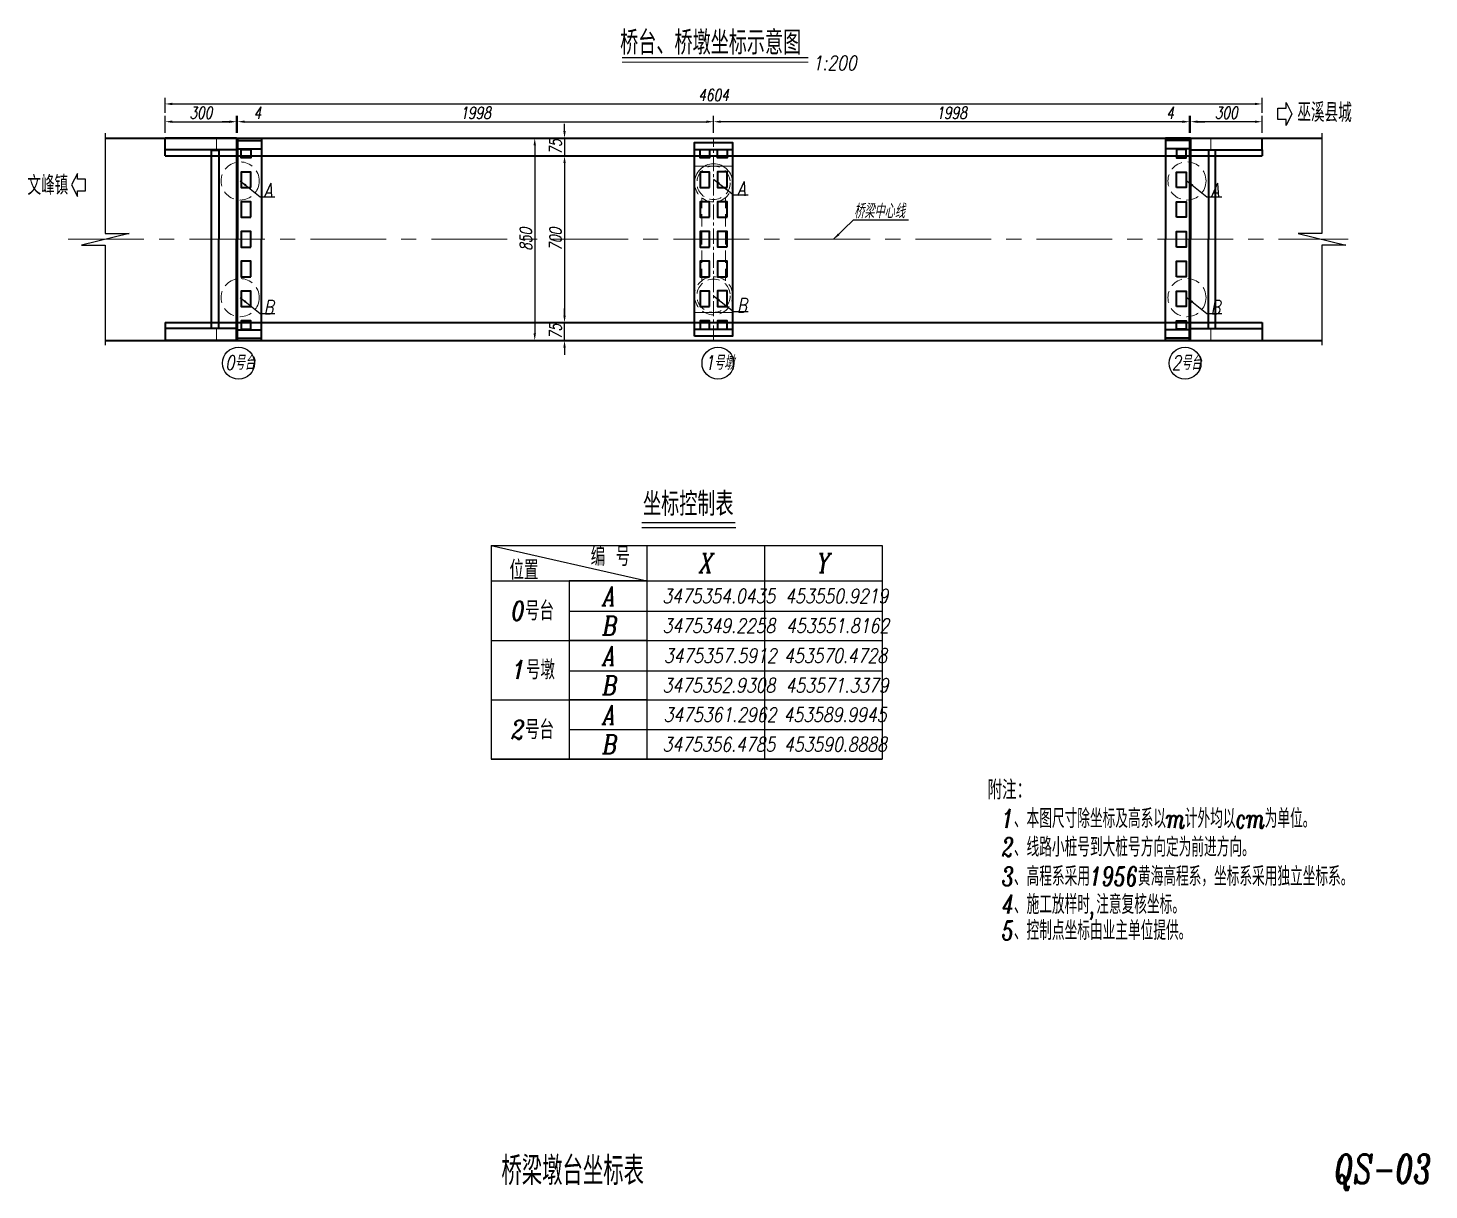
# Model space of a CAD drawing. Header units: millimetres. Extents: x -513 to 23624, y -721 to 12066.
# Drawn here: x 2134.1 to 2428.1, y -721.2 to -477.3 of the extents above; entities that cross this region are included whole.
import ezdxf
from ezdxf.enums import TextEntityAlignment as Align

# ---------------------------------------------------------------- set-up
doc = ezdxf.new("R2010")
doc.units = ezdxf.units.MM
doc.linetypes.add('CENTER', pattern=[50.8, 31.75, -6.35, 6.35, -6.35])
doc.linetypes.add('DASHED', pattern=[19.05, 12.7, -6.35])
for name, color, linetype in [('C20', 7, 'Continuous'), ('C35', 1, 'Continuous'), ('TXT', 7, 'Continuous')]:
    doc.layers.add(name, color=color, linetype=linetype)
for name, color, linetype, lineweight in [('Dim', 7, 'Continuous', 18), ('构造虚线', 6, 'DASHED', 20), ('结构轮廓', 1, 'Continuous', 35), ('轴线', 2, 'CENTER', 15)]:
    doc.layers.add(name, color=color, linetype=linetype, lineweight=lineweight)
doc.styles.add('ffdb', font='italc1.shx', dxfattribs={"width": 0.7, "bigfont": 'fsdb.shx'})
doc.styles.get("Standard").update_dxf_attribs({"font": 'italc1.shx', "width": 0.75, "bigfont": 'fsdb.shx'})
doc.styles.add('xdb', font='italc1.shx', dxfattribs={"width": 0.75, "bigfont": 'fsdb.shx'})
doc.styles.add('宋体', font='italc1.shx', dxfattribs={"width": 0.75, "bigfont": 'fsdb.shx'})
doc.styles.add('桥梁', font='fsdb_e.shx', dxfattribs={"width": 0.75, "bigfont": 'fsdb.shx'})
doc.dimstyles.new('1-500', dxfattribs={"dimtxt": 2.5, "dimasz": 1.5, "dimexe": 1.5, "dimexo": 1.5, "dimgap": 1, "dimtad": 1, "dimlfac": 50, "dimdsep": 46, "dimtxsty": 'xdb', "dimcen": 2.5, "dimadec": 0, "dimazin": 0, "dimtfac": 1, "dimtmove": 0, "dimatfit": 3, "dimfxl": 0, "dimarcsym": 0})
doc.dimstyles.new('ISO-25', dxfattribs={"dimtxt": 2.5, "dimasz": 2.5, "dimexe": 1.25, "dimexo": 0.625, "dimtad": 1, "dimdsep": 46, "dimtxsty": 'Standard', "dimcen": 2.5, "dimadec": 0, "dimazin": 0, "dimtfac": 1, "dimtmove": 0, "dimatfit": 3, "dimfxl": 0, "dimarcsym": 0})

# ---------------------------------------------------------------- blocks, each defined once
blk = doc.blocks.new('*D90')
at = {"color": 0, "linetype": 'Continuous', "lineweight": -2, "transparency": 16777216}
for p, q in [((1702.46, -814.04), (1702.46, -810.44)), ((1717.46, -814.04), (1717.46, -810.44)), ((1703.96, -811.69), (1715.96, -811.69))]:
    blk.add_line(p, q, dxfattribs=at)
at = {"color": 0, "linetype": 'Continuous', "transparency": 16777216}
for points in [[(1703.96, -811.44), (1703.96, -811.94), (1702.46, -811.69)], [(1715.96, -811.44), (1715.96, -811.94), (1717.46, -811.69)]]:
    blk.add_solid(points, dxfattribs=at)
at = {"layer": 'Defpoints', "color": 0, "linetype": 'Continuous', "transparency": 16777216}
for p in [(1717.46, -811.69), (1702.46, -814.67), (1717.46, -814.67)]:
    blk.add_point(p, dxfattribs=at)
at = {"color": 0, "linetype": 'Continuous', "transparency": 16777216, "insert": (1709.96, -809.82), "char_height": 2.5, "attachment_point": 5}
blk.add_mtext('300', dxfattribs=at)
blk = doc.blocks.new('*D91')
at = {"color": 0, "linetype": 'Continuous', "lineweight": -2, "transparency": 16777216}
for p, q in [((1717.46, -814), (1717.46, -810.44)), ((1717.66, -814), (1717.66, -810.44)), ((1715.96, -811.69), (1714.46, -811.69)), ((1717.46, -811.69), (1717.66, -811.69)), ((1719.16, -811.69), (1722.92, -811.69))]:
    blk.add_line(p, q, dxfattribs=at)
at = {"color": 0, "linetype": 'Continuous', "transparency": 16777216}
for points in [[(1715.96, -811.44), (1715.96, -811.94), (1717.46, -811.69)], [(1719.16, -811.44), (1719.16, -811.94), (1717.66, -811.69)]]:
    blk.add_solid(points, dxfattribs=at)
at = {"layer": 'Defpoints', "color": 0, "linetype": 'Continuous', "transparency": 16777216}
for p in [(1717.66, -811.69), (1717.46, -814.62), (1717.66, -814.62)]:
    blk.add_point(p, dxfattribs=at)
at = {"color": 0, "linetype": 'Continuous', "transparency": 16777216, "insert": (1721.79, -809.82), "char_height": 2.5, "attachment_point": 5}
blk.add_mtext('4', dxfattribs=at)
blk = doc.blocks.new('*D92')
at = {"color": 0, "linetype": 'Continuous', "lineweight": -2, "transparency": 16777216}
for p, q in [((1917.66, -814.04), (1917.66, -810.44)), ((1932.66, -814.04), (1932.66, -810.44)), ((1931.16, -811.69), (1919.16, -811.69))]:
    blk.add_line(p, q, dxfattribs=at)
at = {"color": 0, "linetype": 'Continuous', "transparency": 16777216}
for points in [[(1919.16, -811.44), (1919.16, -811.94), (1917.66, -811.69)], [(1931.16, -811.44), (1931.16, -811.94), (1932.66, -811.69)]]:
    blk.add_solid(points, dxfattribs=at)
at = {"layer": 'Defpoints', "color": 0, "linetype": 'Continuous', "transparency": 16777216}
for p in [(1917.66, -811.69), (1917.66, -814.67), (1932.66, -814.67)]:
    blk.add_point(p, dxfattribs=at)
at = {"color": 0, "linetype": 'Continuous', "transparency": 16777216, "insert": (1925.16, -809.82), "char_height": 2.5, "attachment_point": 5}
blk.add_mtext('300', dxfattribs=at)
blk = doc.blocks.new('*D93')
at = {"color": 0, "linetype": 'Continuous', "lineweight": -2, "transparency": 16777216}
for p, q in [((1917.46, -814), (1917.46, -810.44)), ((1917.66, -814), (1917.66, -810.44)), ((1915.96, -811.69), (1912.21, -811.69)), ((1917.66, -811.69), (1917.46, -811.69)), ((1919.16, -811.69), (1920.66, -811.69))]:
    blk.add_line(p, q, dxfattribs=at)
at = {"color": 0, "linetype": 'Continuous', "transparency": 16777216}
for points in [[(1915.96, -811.44), (1915.96, -811.94), (1917.46, -811.69)], [(1919.16, -811.44), (1919.16, -811.94), (1917.66, -811.69)]]:
    blk.add_solid(points, dxfattribs=at)
at = {"layer": 'Defpoints', "color": 0, "linetype": 'Continuous', "transparency": 16777216}
for p in [(1917.46, -811.69), (1917.46, -814.62), (1917.66, -814.62)]:
    blk.add_point(p, dxfattribs=at)
at = {"color": 0, "linetype": 'Continuous', "transparency": 16777216, "insert": (1913.33, -809.82), "char_height": 2.5, "attachment_point": 5}
blk.add_mtext('4', dxfattribs=at)
blk = doc.blocks.new('*D94')
at = {"color": 0, "linetype": 'Continuous', "lineweight": -2, "transparency": 16777216}
for p, q in [((1717.66, -814.04), (1717.66, -810.44)), ((1817.56, -814.04), (1817.56, -810.44)), ((1719.16, -811.69), (1816.06, -811.69))]:
    blk.add_line(p, q, dxfattribs=at)
at = {"color": 0, "linetype": 'Continuous', "transparency": 16777216}
for points in [[(1719.16, -811.44), (1719.16, -811.94), (1717.66, -811.69)], [(1816.06, -811.44), (1816.06, -811.94), (1817.56, -811.69)]]:
    blk.add_solid(points, dxfattribs=at)
at = {"layer": 'Defpoints', "color": 0, "linetype": 'Continuous', "transparency": 16777216}
for p in [(1817.56, -811.69), (1717.66, -814.67), (1817.56, -814.67)]:
    blk.add_point(p, dxfattribs=at)
at = {"color": 0, "linetype": 'Continuous', "transparency": 16777216, "insert": (1767.61, -809.82), "char_height": 2.5, "attachment_point": 5}
blk.add_mtext('1998', dxfattribs=at)
blk = doc.blocks.new('*D95')
at = {"color": 0, "linetype": 'Continuous', "lineweight": -2, "transparency": 16777216}
for p, q in [((1817.56, -814.04), (1817.56, -810.44)), ((1917.46, -814.04), (1917.46, -810.44)), ((1915.96, -811.69), (1819.06, -811.69))]:
    blk.add_line(p, q, dxfattribs=at)
at = {"color": 0, "linetype": 'Continuous', "transparency": 16777216}
for points in [[(1819.06, -811.44), (1819.06, -811.94), (1817.56, -811.69)], [(1915.96, -811.44), (1915.96, -811.94), (1917.46, -811.69)]]:
    blk.add_solid(points, dxfattribs=at)
at = {"layer": 'Defpoints', "color": 0, "linetype": 'Continuous', "transparency": 16777216}
for p in [(1817.56, -811.69), (1817.56, -814.67), (1917.46, -814.67)]:
    blk.add_point(p, dxfattribs=at)
at = {"color": 0, "linetype": 'Continuous', "transparency": 16777216, "insert": (1867.51, -809.82), "char_height": 2.5, "attachment_point": 5}
blk.add_mtext('1998', dxfattribs=at)
blk = doc.blocks.new('*D96')
at = {"color": 0, "linetype": 'Continuous', "lineweight": -2, "transparency": 16777216}
for p, q in [((1702.46, -809.82), (1702.46, -806.71)), ((1703.96, -807.96), (1931.16, -807.96)), ((1932.66, -809.82), (1932.66, -806.71))]:
    blk.add_line(p, q, dxfattribs=at)
at = {"color": 0, "linetype": 'Continuous', "transparency": 16777216}
for points in [[(1703.96, -807.71), (1703.96, -808.21), (1702.46, -807.96)], [(1931.16, -807.71), (1931.16, -808.21), (1932.66, -807.96)]]:
    blk.add_solid(points, dxfattribs=at)
at = {"layer": 'Defpoints', "color": 0, "linetype": 'Continuous', "transparency": 16777216}
for p in [(1932.66, -807.96), (1702.46, -810.44), (1932.66, -810.44)]:
    blk.add_point(p, dxfattribs=at)
at = {"color": 0, "linetype": 'Continuous', "transparency": 16777216, "insert": (1817.56, -806.08), "char_height": 2.5, "attachment_point": 5}
blk.add_mtext('4604', dxfattribs=at)
blk = doc.blocks.new('*D99')
at = {"color": 0, "linetype": 'Continuous', "lineweight": -2, "transparency": 16777216}
for p, q in [((1786.28, -813.63), (1786.28, -812.13)), ((1788.2, -815.13), (1785.03, -815.13)), ((1786.28, -815.13), (1786.28, -818.88)), ((1788.2, -818.88), (1785.03, -818.88)), ((1786.28, -820.38), (1786.28, -821.88))]:
    blk.add_line(p, q, dxfattribs=at)
at = {"color": 0, "linetype": 'Continuous', "transparency": 16777216}
for points in [[(1786.03, -813.63), (1786.53, -813.63), (1786.28, -815.13)], [(1786.03, -820.38), (1786.53, -820.38), (1786.28, -818.88)]]:
    blk.add_solid(points, dxfattribs=at)
at = {"layer": 'Defpoints', "color": 0, "linetype": 'Continuous', "transparency": 16777216}
for p in [(1788.82, -815.13), (1786.28, -818.88), (1788.82, -818.88)]:
    blk.add_point(p, dxfattribs=at)
at = {"color": 0, "linetype": 'Continuous', "transparency": 16777216, "insert": (1784.4, -817), "char_height": 2.5, "attachment_point": 5, "rotation": 90}
blk.add_mtext('75', dxfattribs=at)
blk = doc.blocks.new('*D100')
at = {"color": 0, "linetype": 'Continuous', "lineweight": -2, "transparency": 16777216}
for p, q in [((1788.2, -818.88), (1785.03, -818.88)), ((1786.28, -820.38), (1786.28, -852.38)), ((1788.2, -853.88), (1785.03, -853.88))]:
    blk.add_line(p, q, dxfattribs=at)
at = {"color": 0, "linetype": 'Continuous', "transparency": 16777216}
for points in [[(1786.03, -820.38), (1786.53, -820.38), (1786.28, -818.88)], [(1786.03, -852.38), (1786.53, -852.38), (1786.28, -853.88)]]:
    blk.add_solid(points, dxfattribs=at)
at = {"layer": 'Defpoints', "color": 0, "linetype": 'Continuous', "transparency": 16777216}
for p in [(1788.82, -818.88), (1786.28, -853.88), (1788.82, -853.88)]:
    blk.add_point(p, dxfattribs=at)
at = {"color": 0, "linetype": 'Continuous', "transparency": 16777216, "insert": (1784.4, -836.38), "char_height": 2.5, "attachment_point": 5, "rotation": 90}
blk.add_mtext('700', dxfattribs=at)
blk = doc.blocks.new('*D97')
at = {"color": 0, "linetype": 'Continuous', "lineweight": -2, "transparency": 16777216}
for p, q in [((1786.28, -852.38), (1786.28, -850.88)), ((1788.2, -853.88), (1785.03, -853.88)), ((1786.28, -857.63), (1786.28, -853.88)), ((1788.2, -857.63), (1785.03, -857.63)), ((1786.28, -859.13), (1786.28, -860.63))]:
    blk.add_line(p, q, dxfattribs=at)
at = {"color": 0, "linetype": 'Continuous', "transparency": 16777216}
for points in [[(1786.03, -852.38), (1786.53, -852.38), (1786.28, -853.88)], [(1786.03, -859.13), (1786.53, -859.13), (1786.28, -857.63)]]:
    blk.add_solid(points, dxfattribs=at)
at = {"layer": 'Defpoints', "color": 0, "linetype": 'Continuous', "transparency": 16777216}
for p in [(1786.28, -853.88), (1788.82, -853.88), (1788.82, -857.63)]:
    blk.add_point(p, dxfattribs=at)
at = {"color": 0, "linetype": 'Continuous', "transparency": 16777216, "insert": (1784.4, -855.75), "char_height": 2.5, "attachment_point": 5, "rotation": 90}
blk.add_mtext('75', dxfattribs=at)
blk = doc.blocks.new('*D98')
at = {"color": 0, "linetype": 'Continuous', "lineweight": -2, "transparency": 16777216}
for p, q in [((1781.95, -815.13), (1778.78, -815.13)), ((1780.03, -816.63), (1780.03, -856.13)), ((1781.95, -857.63), (1778.78, -857.63))]:
    blk.add_line(p, q, dxfattribs=at)
at = {"color": 0, "linetype": 'Continuous', "transparency": 16777216}
for points in [[(1779.78, -816.63), (1780.28, -816.63), (1780.03, -815.13)], [(1779.78, -856.13), (1780.28, -856.13), (1780.03, -857.63)]]:
    blk.add_solid(points, dxfattribs=at)
at = {"layer": 'Defpoints', "color": 0, "linetype": 'Continuous', "transparency": 16777216}
for p in [(1782.57, -815.13), (1780.03, -857.63), (1782.57, -857.63)]:
    blk.add_point(p, dxfattribs=at)
at = {"color": 0, "linetype": 'Continuous', "transparency": 16777216, "insert": (1778.16, -836.38), "char_height": 2.5, "attachment_point": 5, "rotation": 90}
blk.add_mtext('850', dxfattribs=at)
blk = doc.blocks.new('erwrrr')
at = {"color": 7}
for points in [[(1937.71879, -808.84002), (1937.71879, -807.63471), (1938.9241, -810.04533), (1937.71879, -812.45595), (1937.71879, -811.25064), (1936.01252, -811.25064), (1936.01252, -808.84002)], [(1684.0369, -823.76294), (1684.0369, -822.55763), (1682.83159, -824.96825), (1684.0369, -827.37886), (1684.0369, -826.17355), (1685.74317, -826.17355), (1685.74317, -823.76294)]]:
    blk.add_lwpolyline(points, close=True, dxfattribs=at)
at = {"color": 7, "linetype": 'Continuous'}
for points in [[(1689.88706, -814.12919), (1689.88706, -835.12919), (1694.88706, -835.12919), (1684.88706, -837.62919), (1689.88706, -837.62919), (1689.88706, -858.62919)], [(1945.23524, -814.12919), (1945.23524, -835.12919), (1940.23524, -835.12919), (1950.23524, -837.62919), (1945.23524, -837.62919), (1945.23524, -858.62919)]]:
    blk.add_lwpolyline(points, dxfattribs=at)
at = {"layer": '构造虚线', "color": 1, "ltscale": 9.84252}
for p, q in [((1713.21115, -815.12919), (1713.21115, -817.62919)), ((1921.91115, -815.12919), (1921.91115, -817.62919)), ((1713.21115, -857.62919), (1713.21115, -855.12919)), ((1921.91115, -857.62919), (1921.91115, -855.12919))]:
    blk.add_line(p, q, dxfattribs=at)
at = {"layer": '构造虚线', "color": 1, "ltscale": 14.76378}
for p, q in [((1821.56115, -821.02919), (1813.56115, -821.02919)), ((1821.56115, -851.72919), (1813.56115, -851.72919))]:
    blk.add_line(p, q, dxfattribs=at)
at = {"layer": '构造虚线', "color": 1, "linetype": 'DASHED', "ltscale": 0.2}
for p, q in [((1815.06115, -845.10669), (1815.06115, -827.65169)), ((1820.06115, -845.10669), (1820.06115, -827.65169))]:
    blk.add_line(p, q, dxfattribs=at)
for centre, radius in [((1718.21115, -824.12919), 4), ((1916.91115, -824.12919), 4), ((1817.56115, -824.52919), 3.5), ((1718.21115, -848.62919), 4), ((1817.56115, -848.22919), 3.5), ((1916.91115, -848.62919), 4)]:
    blk.add_circle(centre, radius, dxfattribs=at)
at = {"layer": '构造虚线', "color": 1, "ltscale": 14.76378}
blk.add_arc((1817.56115, -824.52919), 4, 0, 180, dxfattribs=at)
at = {"layer": '构造虚线', "color": 1, "linetype": 'DASHED', "ltscale": 0.2}
for centre, start, end in [((1817.56115, -824.52919), 180, 0), ((1817.56115, -848.22919), 0, 180), ((1817.56115, -848.22919), 180, 0)]:
    blk.add_arc(centre, 4, start, end, dxfattribs=at)
at = {"layer": '结构轮廓'}
for p, q in [((1689.88706, -815.12919), (1945.23524, -815.12919)), ((1717.46115, -815.12919), (1702.46115, -815.12919)), ((1702.46115, -818.87919), (1702.46115, -815.12919)), ((1717.46115, -815.12919), (1722.71115, -815.12919)), ((1717.46115, -815.12919), (1717.46115, -836.37919)), ((1717.46115, -815.62919), (1722.71115, -815.62919)), ((1717.66115, -815.12919), (1717.66115, -836.37919)), ((1722.71115, -815.12919), (1722.71115, -836.37919)), ((1917.66115, -815.12919), (1912.41115, -815.12919)), ((1912.41115, -815.12919), (1912.41115, -836.37919)), ((1917.66115, -815.62919), (1912.41115, -815.62919)), ((1917.46115, -815.12919), (1917.46115, -836.37919)), ((1917.66115, -815.12919), (1932.66115, -815.12919)), ((1917.66115, -815.12919), (1917.66115, -836.37919)), ((1932.66115, -817.62919), (1932.66115, -815.12919)), ((1717.46115, -817.62919), (1702.46115, -817.62919)), ((1702.46115, -818.87919), (1932.66115, -818.87919)), ((1712.21115, -817.67919), (1713.71115, -817.67919)), ((1712.21115, -855.07919), (1712.21115, -817.67919)), ((1713.71115, -817.62919), (1713.71115, -836.37919)), ((1717.46115, -817.37919), (1722.71115, -817.37919)), ((1813.56115, -817.52919), (1821.56115, -817.52919)), ((1917.66115, -817.37919), (1912.41115, -817.37919)), ((1917.66115, -817.62919), (1932.66115, -817.62919)), ((1921.41115, -817.62919), (1921.41115, -836.37919)), ((1922.91115, -817.67919), (1921.41115, -817.67919)), ((1922.91115, -855.07919), (1922.91115, -817.67919)), ((1932.66115, -817.62919), (1932.66115, -818.87919)), ((1713.71115, -855.12919), (1713.71115, -836.37919)), ((1717.46115, -857.62919), (1717.46115, -836.37919)), ((1717.66115, -857.62919), (1717.66115, -836.37919)), ((1722.71115, -857.62919), (1722.71115, -836.37919)), ((1912.41115, -857.62919), (1912.41115, -836.37919)), ((1917.46115, -857.62919), (1917.46115, -836.37919)), ((1917.66115, -857.62919), (1917.66115, -836.37919)), ((1921.41115, -855.12919), (1921.41115, -836.37919)), ((1702.46115, -853.87919), (1702.46115, -857.62919)), ((1702.46115, -853.87919), (1932.66115, -853.87919)), ((1717.46115, -855.12919), (1702.46115, -855.12919)), ((1713.71115, -855.07919), (1712.21115, -855.07919)), ((1717.46115, -855.37919), (1722.71115, -855.37919)), ((1813.56115, -855.22919), (1821.56115, -855.22919)), ((1917.66115, -855.37919), (1912.41115, -855.37919)), ((1917.66115, -855.12919), (1932.66115, -855.12919)), ((1921.41115, -855.07919), (1922.91115, -855.07919)), ((1932.66115, -853.87919), (1932.66115, -857.62919)), ((1932.66115, -855.12919), (1932.66115, -857.62919)), ((1689.88706, -857.62919), (1945.23524, -857.62919)), ((1717.46115, -857.62919), (1702.46115, -857.62919)), ((1717.46115, -857.12919), (1722.71115, -857.12919)), ((1717.46115, -857.62919), (1722.71115, -857.62919)), ((1917.66115, -857.12919), (1912.41115, -857.12919)), ((1917.66115, -857.62919), (1912.41115, -857.62919)), ((1917.66115, -857.62919), (1932.66115, -857.62919))]:
    blk.add_line(p, q, dxfattribs=at)
at = {"layer": '结构轮廓', "flags": 128}
for points in [[(1813.56115, -856.72919), (1813.56115, -816.02919), (1821.56115, -816.02919), (1821.56115, -856.72919)], [(1720.41115, -825.50419), (1720.41115, -822.25419), (1718.41115, -822.25419), (1718.41115, -825.50419)], [(1816.71115, -825.50419), (1816.71115, -822.25419), (1814.71115, -822.25419), (1814.71115, -825.50419)], [(1820.41115, -825.47919), (1820.41115, -822.22919), (1818.41115, -822.22919), (1818.41115, -825.47919)], [(1914.71115, -825.50419), (1914.71115, -822.25419), (1916.71115, -822.25419), (1916.71115, -825.50419)], [(1720.41115, -831.75419), (1720.41115, -828.50419), (1718.41115, -828.50419), (1718.41115, -831.75419)], [(1816.71115, -831.75419), (1816.71115, -828.50419), (1814.71115, -828.50419), (1814.71115, -831.75419)], [(1820.41115, -831.72919), (1820.41115, -828.47919), (1818.41115, -828.47919), (1818.41115, -831.72919)], [(1914.71115, -831.75419), (1914.71115, -828.50419), (1916.71115, -828.50419), (1916.71115, -831.75419)], [(1720.41115, -838.00419), (1720.41115, -834.75419), (1718.41115, -834.75419), (1718.41115, -838.00419)], [(1816.71115, -838.00419), (1816.71115, -834.75419), (1814.71115, -834.75419), (1814.71115, -838.00419)], [(1820.41115, -837.97919), (1820.41115, -834.72919), (1818.41115, -834.72919), (1818.41115, -837.97919)], [(1914.71115, -838.00419), (1914.71115, -834.75419), (1916.71115, -834.75419), (1916.71115, -838.00419)], [(1720.41115, -844.25419), (1720.41115, -841.00419), (1718.41115, -841.00419), (1718.41115, -844.25419)], [(1816.71115, -844.25419), (1816.71115, -841.00419), (1814.71115, -841.00419), (1814.71115, -844.25419)], [(1820.41115, -844.22919), (1820.41115, -840.97919), (1818.41115, -840.97919), (1818.41115, -844.22919)], [(1914.71115, -844.25419), (1914.71115, -841.00419), (1916.71115, -841.00419), (1916.71115, -844.25419)], [(1720.41115, -850.50419), (1720.41115, -847.25419), (1718.41115, -847.25419), (1718.41115, -850.50419)], [(1816.71115, -850.50419), (1816.71115, -847.25419), (1814.71115, -847.25419), (1814.71115, -850.50419)], [(1820.41115, -850.47919), (1820.41115, -847.22919), (1818.41115, -847.22919), (1818.41115, -850.47919)], [(1914.71115, -850.50419), (1914.71115, -847.25419), (1916.71115, -847.25419), (1916.71115, -850.50419)]]:
    blk.add_lwpolyline(points, close=True, dxfattribs=at)
at = {"layer": '结构轮廓'}
for points in [[(1720.41115, -817.50419), (1720.41115, -819.25419), (1718.41115, -819.25419), (1718.41115, -817.50419)], [(1816.71115, -817.50419), (1816.71115, -819.25419), (1814.71115, -819.25419), (1814.71115, -817.50419)], [(1820.41115, -817.50419), (1820.41115, -819.25419), (1818.41115, -819.25419), (1818.41115, -817.50419)], [(1914.71115, -817.50419), (1914.71115, -819.25419), (1916.71115, -819.25419), (1916.71115, -817.50419)], [(1720.41115, -855.25419), (1720.41115, -853.50419), (1718.41115, -853.50419), (1718.41115, -855.25419)], [(1816.71115, -855.25419), (1816.71115, -853.50419), (1814.71115, -853.50419), (1814.71115, -855.25419)], [(1820.41115, -855.25419), (1820.41115, -853.50419), (1818.41115, -853.50419), (1818.41115, -855.25419)], [(1914.71115, -855.25419), (1914.71115, -853.50419), (1916.71115, -853.50419), (1916.71115, -855.25419)]]:
    blk.add_lwpolyline(points, close=True, dxfattribs=at)
at = {"layer": '轴线', "linetype": 'CENTER', "ltscale": 0.5}
blk.add_line((1682.13672, -836.37919), (1950.75886, -836.37919), dxfattribs=at)
at = {"layer": '轴线', "linetype": 'CENTER', "ltscale": 0.1}
blk.add_lwpolyline([(1817.56115, -857.62919), (1817.56115, -815.12919)], dxfattribs=at)
at = {"color": 7, "style": '桥梁', "width": 0.75}
for s, rotation, p in [('巫溪县城', 359.2552, (1945.76279, -811.74841)), ('文峰镇', 0.7448, (1677.86015, -827.04297))]:
    blk.add_text(s, height=4, rotation=rotation, dxfattribs=at).set_placement(p, align=Align.CENTER)
at = {"color": 7, "linetype": 'Continuous', "style": '宋体', "width": 0.75}
blk.add_text('桥梁中心线', height=3, dxfattribs=at).set_placement((1847.00148, -831.96632))
at = {"color": 7, "linetype": 'Continuous'}
dim = blk.add_linear_dim(base=(1932.66115, -807.95618), p1=(1702.46115, -810.44179), p2=(1932.66115, -810.44179), dimstyle='ISO-25', override={"dimasz": 1.5, "dimlfac": 20, "dimfxl": 0.8}, dxfattribs=at)
dim.commit()
dim.dimension.update_dxf_attribs({"geometry": '*D96', "text_midpoint": (1817.56115, -806.08118)})
for p1, p2, distance, picture, middle in [((1702.46115, -814.66577), (1717.46115, -814.66577), 2.97398, '*D90', (1709.96115, -809.81679)), ((1717.46115, -814.62077), (1717.66115, -814.62077), 2.92898, '*D91', (1721.78838, -809.81679)), ((1717.66115, -814.66577), (1817.56115, -814.66577), 2.97398, '*D94', (1767.61115, -809.81679)), ((1917.46115, -814.66577), (1817.56115, -814.66577), -2.97398, '*D95', (1867.51115, -809.81679)), ((1917.66115, -814.62077), (1917.46115, -814.62077), -2.92898, '*D93', (1913.33392, -809.81679)), ((1932.66115, -814.66577), (1917.66115, -814.66577), -2.97398, '*D92', (1925.16115, -809.81679)), ((1788.82053, -815.12919), (1788.82053, -818.87919), -2.54462, '*D99', (1784.40092, -817.00419)), ((1788.82053, -857.62919), (1788.82053, -853.87919), 2.54462, '*D97', (1784.40092, -855.75419))]:
    dim = blk.add_aligned_dim(p1=p1, p2=p2, distance=distance, dimstyle='ISO-25', override={"dimasz": 1.5, "dimlfac": 20, "dimfxl": 0.8}, dxfattribs=at)
    dim.commit()
    dim.dimension.update_dxf_attribs({"geometry": picture, "text_midpoint": middle})
for base, p1, p2, picture, middle in [((1780.03013, -857.62919), (1782.57475, -815.12919), (1782.57475, -857.62919), '*D98', (1778.15513, -836.37919)), ((1786.27592, -853.87919), (1788.82053, -818.87919), (1788.82053, -853.87919), '*D100', (1784.40092, -836.37919))]:
    dim = blk.add_linear_dim(base=base, p1=p1, p2=p2, angle=90, dimstyle='ISO-25', override={"dimasz": 1.5, "dimlfac": 20, "dimfxl": 0.8}, dxfattribs=at)
    dim.commit()
    dim.dimension.update_dxf_attribs({"geometry": picture, "text_midpoint": middle})
blk.add_leader([(1842.75606, -836.37919), (1846.90217, -832.26993), (1858.47183, -832.26993)], dimstyle='ISO-25', override={"dimasz": 1.5, "dimgap": 0.625, "dimtad": 0, "dimfxl": 0.8}, dxfattribs=at)

msp = doc.modelspace()

# ---------------------------------------------------------------- linework, layer by layer
at = {"color": 1}
for p, q in [((2262.90918, -581.10835), (2282.52768, -581.10835)), ((2231.3411, -585.9436), (2313.36198, -585.9436)), ((2231.3411, -585.9436), (2231.3411, -630.77612)), ((2313.36198, -630.77612), (2231.3411, -630.77612))]:
    msp.add_line(p, q, dxfattribs=at)
at = {"color": 1, "flags": 128}
msp.add_lwpolyline([(2258.81661, -483.42845), (2297.84663, -483.42845)], dxfattribs=at)
at = {"color": 1}
msp.add_lwpolyline([(2313.36198, -585.9436), (2313.36198, -630.77612)], dxfattribs=at)
at = {"color": 7, "linetype": 'Continuous'}
for centre in [(2178.30173, -547.63731), (2278.91239, -547.63731), (2376.94019, -547.63731)]:
    msp.add_circle(centre, 3.34745, dxfattribs=at)
at = {"layer": 'C20', "color": 7}
for p, q in [((2231.3411, -585.9436), (2264.00581, -593.35878)), ((2264.00581, -585.9436), (2264.00581, -630.77612)), ((2231.3411, -593.35878), (2264.00581, -593.35878)), ((2264.00581, -593.35878), (2247.67345, -593.35878)), ((2247.67345, -593.35878), (2247.67345, -630.77612)), ((2264.00581, -593.35878), (2264.00581, -604.02199)), ((2313.36198, -599.7694), (2247.67345, -599.7694)), ((2231.3411, -605.83122), (2264.00581, -605.83122)), ((2264.00581, -605.83122), (2247.67345, -605.83122)), ((2264.00581, -605.83122), (2264.00581, -630.77612)), ((2313.36198, -612.32297), (2247.67345, -612.32297)), ((2231.3411, -618.30367), (2264.00581, -618.30367)), ((2264.00581, -618.30367), (2247.67345, -618.30367)), ((2313.36198, -624.63315), (2247.67345, -624.63315)), ((2231.3411, -630.77612), (2264.00581, -630.77612)), ((2231.3411, -630.77612), (2264.00581, -630.77612)), ((2231.3411, -630.77612), (2264.00581, -630.77612)), ((2264.00581, -630.77612), (2247.67345, -630.77612)), ((2264.00581, -630.77612), (2247.67345, -630.77612)), ((2264.00581, -630.77612), (2247.67345, -630.77612))]:
    msp.add_line(p, q, dxfattribs=at)
for points in [[(2264.00581, -585.9436), (2264.00581, -630.77612)], [(2288.6839, -585.9436), (2288.6839, -630.77612)], [(2231.3411, -593.35878), (2313.36198, -593.35878)], [(2231.3411, -605.83122), (2313.36198, -605.83122)], [(2231.3411, -605.83122), (2313.36198, -605.83122)], [(2231.3411, -618.30367), (2313.36198, -618.30367)], [(2231.3411, -618.30367), (2313.36198, -618.30367)], [(2231.3411, -630.77612), (2313.36198, -630.77612)], [(2231.3411, -630.77612), (2313.36198, -630.77612)], [(2231.3411, -630.77612), (2313.36198, -630.77612)], [(2231.3411, -630.77612), (2313.36198, -630.77612)], [(2231.3411, -630.77612), (2313.36198, -630.77612)], [(2231.3411, -630.77612), (2313.36198, -630.77612)]]:
    msp.add_lwpolyline(points, dxfattribs=at)
at = {"layer": 'C35'}
for p, q in [((2231.3411, -630.77612), (2264.00581, -630.77612)), ((2231.3411, -630.77612), (2264.00581, -630.77612)), ((2264.00581, -630.77612), (2247.67345, -630.77612)), ((2264.00581, -630.77612), (2247.67345, -630.77612))]:
    msp.add_line(p, q, dxfattribs=at)
msp.add_lwpolyline([(2231.3411, -630.77612), (2313.36198, -630.77612)], dxfattribs=at)
at = {"layer": 'Dim'}
msp.add_lwpolyline([(2258.81661, -484.43916), (2297.84663, -484.43916)], dxfattribs=at)
at = {"layer": 'TXT', "linetype": 'Continuous'}
msp.add_line((2262.93102, -582.10835), (2282.66523, -582.10835), dxfattribs=at)

# ---------------------------------------------------------------- block references
at = {"color": 7, "linetype": 'Continuous'}
msp.add_blockref('erwrrr', (460.43521, 314.74885), dxfattribs=at)

# ---------------------------------------------------------------- texts
at = {"color": 7, "linetype": 'Continuous', "style": '宋体', "width": 0.75}
for s, p in [('0号台', (2175.50887, -549.04482)), ('1号墩', (2276.11953, -549.04482)), ('2号台', (2374.14733, -549.04482))]:
    msp.add_text(s, height=3, dxfattribs=at).set_placement(p)
at = {"color": 7, "style": 'xdb', "width": 0.7}
for s, p in [('1、本图尺寸除坐标及高系以m计外均以cm为单位。', (2338.5039, -645.24395)), ('2、线路小桩号到大桩号方向定为前进方向。', (2338.5039, -651.24395)), ('3、高程系采用1956黄海高程系，坐标系采用独立坐标系。', (2338.5039, -657.38433)), ('4、施工放样时,注意复核坐标。', (2338.5039, -663.28283)), ('5、控制点坐标由业主单位提供。', (2338.5039, -668.74814))]:
    msp.add_text(s, height=4, dxfattribs=at).set_placement(p)
at = {"char_height": 3, "width": 0.544519, "attachment_point": 1, "style": 'xdb'}
for s, insert in [('A', (2183.591, -509.87908)), ('A', (2282.941, -509.47908)), ('A', (2382.291, -509.87908)), ('B', (2183.591, -534.37908)), ('B', (2282.941, -533.97908)), ('B', (2382.291, -534.37908))]:
    msp.add_mtext(s, dxfattribs=dict(at, insert=insert))
at = {"layer": 'Dim', "style": 'ffdb', "width": 0.8}
for s, height, p in [('桥台、桥墩坐标示意图', 5, (2258.38864, -482.84193)), ('1:200', 3, (2298.7621, -486.10266))]:
    msp.add_text(s, height=height, dxfattribs=at).set_placement(p)
at = {"layer": 'TXT', "linetype": 'Continuous', "style": 'ffdb', "width": 0.8}
msp.add_text('坐标控制表', height=5, dxfattribs=at).set_placement((2272.68943, -579.70786), align=Align.CENTER)
at = {"layer": 'TXT', "color": 7, "style": 'ffdb', "width": 0.8}
for s, height, p in [('编 号', 4, (2252.20689, -590.22028)), ('X', 4, (2275.02422, -591.61944)), ('Y', 4, (2299.65151, -591.61944)), ('位置 ', 4, (2235.16669, -593.0821)), ('A', 4, (2254.82376, -598.53234)), ('3475354.0435', 3, (2267.24009, -598.04028)), ('453550.9219', 3, (2293.02294, -598.04028)), ('0号台', 4, (2235.54981, -601.645)), ('B', 4, (2254.67138, -604.76857)), ('3475349.2258', 3, (2267.27819, -604.2765)), ('453551.8162', 3, (2293.21342, -604.2765)), ('A', 4, (2254.82376, -611.04535)), ('3475357.5912', 3, (2267.54486, -610.55329)), ('453570.4728', 3, (2292.79437, -610.55329)), ('1号墩', 4, (2235.73458, -614.01745)), ('B', 4, (2254.67138, -617.28158)), ('3475352.9308 ', 3, (2267.27819, -616.78951)), ('453571.3379', 3, (2293.09913, -616.78951)), ('A', 4, (2254.82376, -623.43667)), ('3475361.2962', 3, (2267.50676, -622.9446)), ('453589.9945', 3, (2292.68008, -622.9446)), ('2号台', 4, (2235.54981, -626.58989)), ('B', 4, (2254.67138, -629.67289)), ('3475356.4785', 3, (2267.27819, -629.18083)), (' 453590.8888', 3, (2291.11818, -629.18083))]:
    msp.add_text(s, height=height, dxfattribs=at).set_placement(p)
at = {"layer": 'TXT', "color": 0}
for s, height, style, width, p in [('附注：', 4, 'ffdb', 0.8, (2335.5039, -639.24395)), ('桥梁墩台坐标表', 6, '宋体', 0.75, (2233.46543, -720.20253)), ('QS-03', 6, '宋体', 0.7, (2408.33418, -719.8061))]:
    msp.add_text(s, height=height, dxfattribs=dict(at, style=style, width=width)).set_placement(p)

# ---------------------------------------------------------------- leaders
for points in [[(2178.64636, -509.38034), (2182.80973, -512.71804), (2185.93481, -512.71804)], [(2277.99636, -508.98034), (2282.15973, -512.31804), (2285.28481, -512.31804)], [(2377.34636, -509.38034), (2381.50973, -512.71804), (2384.63481, -512.71804)], [(2178.64636, -533.88034), (2182.80973, -537.21804), (2185.93481, -537.21804)], [(2277.99636, -533.48034), (2282.15973, -536.81804), (2285.28481, -536.81804)], [(2377.34636, -533.88034), (2381.50973, -537.21804), (2384.63481, -537.21804)]]:
    msp.add_leader(points, dimstyle='1-500', override={"dimgap": 1, "dimtad": 0})

doc.saveas('drawing.dxf')
